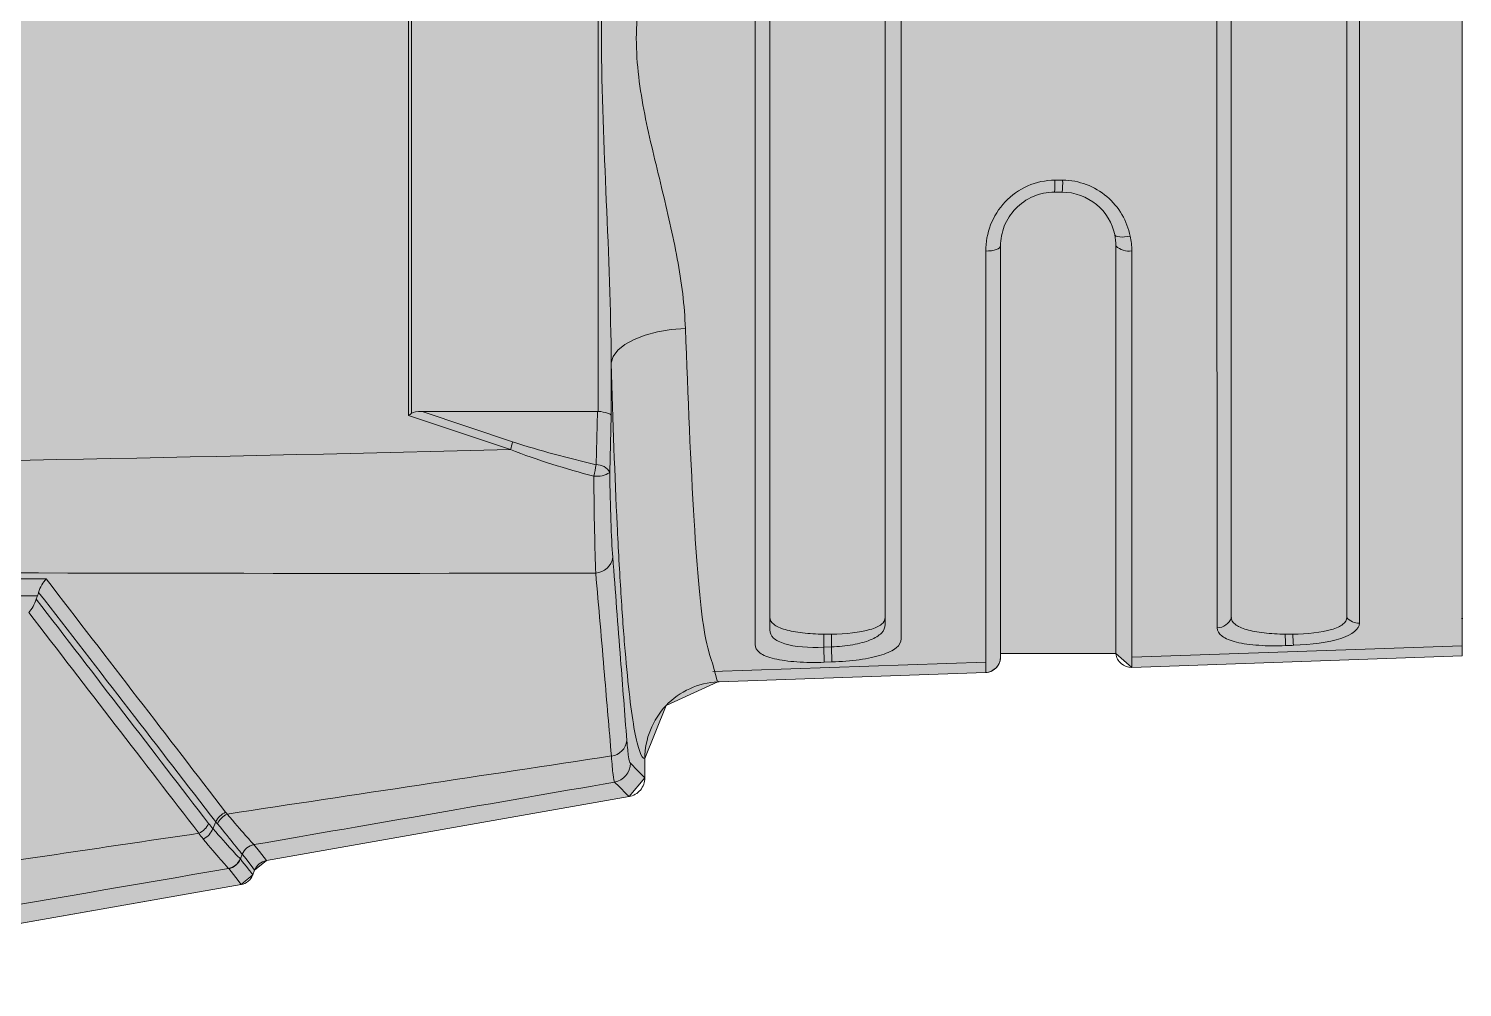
# Model space of a CAD drawing. Header units: millimetres. Extents: x 3.9 to 31.7, y 0.8 to 5.9.
# Drawn here: x 27.852 to 31.693, y 0.802 to 3.37 of the extents above; entities that cross this region are included whole.
import ezdxf

# ---------------------------------------------------------------- set-up
doc = ezdxf.new("R2010")
doc.units = ezdxf.units.MM
for name, color, linetype in [('CONN', 7, 'Continuous'), ('di', 7, 'Continuous'), ('xian', 250, 'Continuous')]:
    doc.layers.add(name, color=color, linetype=linetype)

# ---------------------------------------------------------------- blocks, each defined once
blk = doc.blocks.new('CU-AI$CU - AL')
at = {"layer": 'di', "lineweight": 0, "true_color": 0xffffff}
h = blk.add_hatch(color=7, dxfattribs=at)
h.dxf.hatch_style = 1
h.paths.add_polyline_path([(-53.827, -6.61), (-50.392, -6.73), (-50.227, -6.587), (-49.027, -6.587), (-49.027, -6.623), (-49.015, -6.683), (-48.995, -6.719), (-48.965, -6.75), (-48.932, -6.77), (-48.873, -6.783), (-46.1, -6.88), (-45.548, -7.128), (-45.327, -7.679), (-45.327, -8.082), (-45.162, -8.278), (-39.656, -9.249), (-39.329, -9.103), (-35.047, -9.859), (-22.236, -9.859), (-22.225, -9.859), (-22.217, -9.86), (-22.206, -9.862), (-22.198, -9.863), (-22.189, -9.866), (-22.183, -9.868), (-22.178, -9.869), (-22.171, -9.872), (-22.166, -9.875), (-22.159, -9.878), (-22.153, -9.882), (-22.147, -9.886), (-22.141, -9.89), (-22.135, -9.894), (-22.131, -9.899), (-22.125, -9.903), (-22.121, -9.908), (-22.117, -9.912), (-22.113, -9.916), (-22.109, -9.922), (-22.106, -9.925), (-22.104, -9.929), (-22.101, -9.933), (-21.942, -10.185), (-21.919, -10.213), (-21.909, -10.222), (-21.889, -10.239), (-21.876, -10.244), (-21.844, -10.255), (-21.807, -10.259), (-5.714, -10.259), (-5.687, -10.257), (-5.667, -10.252), (-5.645, -10.243), (-5.616, -10.225), (-5.597, -10.208), (-5.58, -10.186), (-5.57, -10.168), (-5.436, -9.885), (-4.567, -9.336), (4.913, -9.336), (5.782, -9.885), (5.916, -10.168), (5.935, -10.198), (5.951, -10.216), (5.975, -10.234), (5.993, -10.245), (6.02, -10.254), (6.06, -10.259), (22.153, -10.259), (22.18, -10.257), (22.195, -10.254), (22.217, -10.246), (22.238, -10.235), (22.26, -10.218), (22.274, -10.204), (22.288, -10.185), (22.446, -9.931), (22.456, -9.92), (22.477, -9.898), (22.498, -9.883), (22.521, -9.871), (22.543, -9.863), (22.563, -9.86), (22.582, -9.859), (35.393, -9.859), (39.675, -9.103), (40.002, -9.249), (45.508, -8.278), (45.673, -8.082), (45.673, -7.679), (45.893, -7.128), (46.446, -6.88), (49.219, -6.78), (49.245, -6.78), (49.269, -6.773), (49.293, -6.762), (49.315, -6.747), (49.335, -6.727), (49.35, -6.706), (49.363, -6.68), (49.37, -6.654), (49.373, -6.629), (49.373, -6.587), (50.573, -6.587), (50.738, -6.73), (54.173, -6.61), (54.173, 6.236), (50.738, 6.356), (50.573, 6.213), (49.373, 6.213), (49.373, 6.26), (49.37, 6.278), (49.366, 6.296), (49.355, 6.321), (49.341, 6.345), (49.328, 6.36), (49.31, 6.376), (49.283, 6.393), (49.263, 6.401), (49.242, 6.406), (49.219, 6.409), (46.446, 6.505), (45.893, 6.754), (45.673, 7.305), (45.673, 7.504), (45.508, 7.7), (41.736, 8.366), (41.614, 8.466), (41.595, 8.515), (41.474, 8.615), (35.41, 9.684), (22.385, 9.684), (22.367, 9.683), (22.356, 9.682), (22.34, 9.678), (22.324, 9.672), (22.314, 9.668), (22.296, 9.657), (22.284, 9.649), (22.273, 9.639), (22.264, 9.63), (22.258, 9.622), (22.199, 9.546), (22.194, 9.539), (22.188, 9.533), (22.181, 9.526), (22.173, 9.519), (22.166, 9.514), (22.159, 9.509), (22.152, 9.505), (22.143, 9.5), (22.136, 9.497), (22.125, 9.493), (22.117, 9.49), (22.108, 9.488), (22.095, 9.486), (22.073, 9.484), (8.362, 9.484), (8.356, 9.484), (8.34, 9.483), (8.327, 9.48), (8.315, 9.477), (8.299, 9.471), (8.282, 9.462), (8.117, 9.366), (8.101, 9.355), (8.092, 9.349), (8.081, 9.338), (8.071, 9.325), (8.064, 9.316), (8.059, 9.307), (7.978, 9.164), (7.629, 8.961), (-7.283, 8.961), (-7.632, 9.164), (-7.713, 9.307), (-7.725, 9.325), (-7.733, 9.336), (-7.74, 9.342), (-7.749, 9.351), (-7.758, 9.358), (-7.771, 9.366), (-7.936, 9.462), (-7.938, 9.464), (-7.946, 9.468), (-7.956, 9.472), (-7.962, 9.475), (-7.973, 9.478), (-7.983, 9.48), (-7.99, 9.482), (-8.001, 9.483), (-8.006, 9.484), (-8.016, 9.484), (-21.727, 9.484), (-21.73, 9.484), (-21.745, 9.485), (-21.755, 9.487), (-21.767, 9.489), (-21.774, 9.491), (-21.783, 9.494), (-21.795, 9.499), (-21.804, 9.504), (-21.814, 9.51), (-21.823, 9.516), (-21.834, 9.525), (-21.84, 9.531), (-21.847, 9.538), (-21.853, 9.546), (-21.912, 9.622), (-21.919, 9.63), (-21.926, 9.638), (-21.935, 9.646), (-21.944, 9.653), (-21.951, 9.658), (-21.96, 9.663), (-21.971, 9.669), (-21.986, 9.675), (-21.997, 9.679), (-22.007, 9.681), (-22.017, 9.683), (-22.026, 9.684), (-22.033, 9.684), (-22.039, 9.684), (-35.064, 9.684), (-41.128, 8.615), (-41.249, 8.515), (-41.268, 8.466), (-41.39, 8.366), (-45.162, 7.7), (-45.327, 7.504), (-45.327, 7.305), (-45.548, 6.754), (-46.087, 6.505), (-46.1, 6.505), (-48.873, 6.409), (-48.886, 6.408), (-48.924, 6.398), (-48.948, 6.387), (-48.982, 6.36), (-48.995, 6.344), (-49.012, 6.317), (-49.022, 6.288), (-49.026, 6.267), (-49.027, 6.249), (-49.027, 6.213), (-50.227, 6.213), (-50.392, 6.356), (-53.827, 6.236)])
at = {"layer": 'di', "color": 18, "lineweight": 0, "true_color": 0x000000}
for points in [[(-53.827, 6.236), (-50.392, 6.356), (-50.227, 6.213), (-49.027, 6.213), (-49.027, 6.249), (-49.026, 6.267), (-49.022, 6.288), (-49.012, 6.317), (-48.995, 6.344), (-48.982, 6.36), (-48.948, 6.387), (-48.924, 6.398), (-48.886, 6.408), (-48.873, 6.409), (-46.1, 6.505), (-46.087, 6.505), (-45.548, 6.754), (-45.327, 7.305), (-45.327, 7.504), (-45.162, 7.7), (-41.39, 8.366), (-41.268, 8.466), (-41.249, 8.515), (-41.128, 8.615), (-35.064, 9.684)], [(-22.236, -9.859), (-35.047, -9.859), (-39.329, -9.103), (-39.656, -9.249), (-45.162, -8.278), (-45.327, -8.082), (-45.327, -7.679), (-45.548, -7.128), (-46.1, -6.88), (-48.873, -6.783), (-48.932, -6.77), (-48.965, -6.75), (-48.995, -6.719), (-49.015, -6.683), (-49.027, -6.623), (-49.027, -6.587), (-50.227, -6.587), (-50.392, -6.73), (-53.827, -6.61), (-53.827, 6.236)]]:
    blk.add_lwpolyline(points, dxfattribs=at)
at = {"layer": 'xian', "color": 18, "lineweight": 0, "true_color": 0x000000}
for p, q in [((-41.268, 8.466), (-41.249, 8.515)), ((-45.162, 7.7), (-41.39, 8.366)), ((-41.12, 8.349), (-41.139, 8.299)), ((-40.834, 8.035), (-40.864, 7.964)), ((-45.327, 7.305), (-45.327, 7.504)), ((-48.873, 6.409), (-46.1, 6.505)), ((-46.1, 6.505), (-46.1, 6.505)), ((-46.1, 6.505), (-46.1, 6.505)), ((-53.827, 6.236), (-50.392, 6.356)), ((-46.034, 6.4), (-48.873, 6.303)), ((-47.273, 6.3), (-47.193, 6.303)), ((-47.273, 6.3), (-47.267, 6.144)), ((-47.193, 6.303), (-47.187, 6.147)), ((-50.395, 6.25), (-53.83, 6.132)), ((-49.027, 6.213), (-50.227, 6.213)), ((-50.227, 1.973), (-50.227, 6.213)), ((-47.187, 6.147), (-47.267, 6.144)), ((-47.267, 6.144), (-47.267, 6.01)), ((-47.187, 6.01), (-47.187, 6.147)), ((-52.067, 6.01), (-51.987, 6.01)), ((-47.267, 6.01), (-47.187, 6.01)), ((-52.627, -6.212), (-52.627, 5.837)), ((-51.427, 5.837), (-51.427, -6.212)), ((-44.977, 3.736), (-44.962, 4.33)), ((-44.819, 4.248), (-44.833, 3.693)), ((-43.928, 4.091), (-42.869, 3.736)), ((-43.009, 3.693), (-43.951, 4.009)), ((-44.977, 3.19), (-44.977, 3.736)), ((-42.869, 3.736), (-42.869, -3.981)), ((-44.84, 3.693), (-44.84, 0.794)), ((-43.009, 3.693), (-44.833, 3.693)), ((-42.898, -3.981), (-42.898, 3.714)), ((-49.667, 1.413), (-49.587, 1.413)), ((-49.593, 1.289), (-49.673, 1.289)), ((-44.84, 0.794), (-44.84, -3.981))]:
    blk.add_line(p, q, dxfattribs=at)
at = {"layer": 'xian', "color": 18, "lineweight": 0, "true_color": 0x000000, "flags": 128}
for points in [[(-41.128, 8.615), (-38.133, 9.143), (-35.064, 9.684)], [(-41.12, 8.349), (-41.139, 8.374), (-41.178, 8.424), (-41.214, 8.47), (-41.217, 8.474), (-41.249, 8.515)], [(-41.128, 8.615), (-41.071, 8.542), (-40.999, 8.449)], [(-41.261, 8.2), (-41.317, 8.273), (-41.39, 8.366)], [(-41.268, 8.466), (-41.249, 8.441), (-41.21, 8.39), (-41.175, 8.345), (-41.145, 8.307), (-41.14, 8.3)], [(-45.162, 7.7), (-45.141, 7.68), (-45.058, 7.596), (-45.012, 7.55)], [(-45.176, 7.354), (-45.252, 7.429), (-45.327, 7.504)], [(-46.031, 6.313), (-46.08, 6.498), (-46.1, 6.505), (-46.1, 6.505), (-46.1, 6.505)], [(-45.748, 2.83), (-45.601, 2.841), (-45.46, 2.865), (-45.329, 2.9), (-45.214, 2.945), (-45.119, 2.998), (-45.046, 3.058), (-44.998, 3.123), (-44.977, 3.19)], [(-49.027, 1.973), (-49.024, 1.983), (-49.015, 1.993), (-49.001, 2.002), (-48.982, 2.01), (-48.959, 2.017), (-48.932, 2.022), (-48.903, 2.025), (-48.873, 2.026)], [(-50.214, 1.854), (-50.219, 1.863), (-50.23, 1.871), (-50.246, 1.876), (-50.266, 1.879), (-50.29, 1.88), (-50.317, 1.879), (-50.346, 1.876), (-50.376, 1.871)]]:
    blk.add_lwpolyline(points, dxfattribs=at)
at = {"layer": 'xian', "color": 18, "lineweight": 0, "true_color": 0x000000}
for centre, radius, start, end in [((-40.968, 8.29), 0.16, 100.369, 159.0933), ((-41.289, 8.358), 0.16, 280.2602, 338.9127), ((-40.604, 7.896), 0.204, 114.3401, 155.3231), ((-41.066, 8.068), 0.204, 294.4367, 335.4861), ((-44.976, 7.353), 0.2, 100.3648, 179.8138), ((-44.957, 7.096), 0.184, 96.8835, 173.3576), ((-48.867, 6.249), 0.16, 92.0002, 179.9998), ((-57.103, 5.829), 5.039, 2.0553, 3.3916), ((-57.653, 5.807), 5.67, 2.0455, 3.2638), ((-52.753, 5.732), 0.164, 39.9155, 92.2916), ((-51.277, 5.786), 0.159, 90.8903, 161.1025), ((-44.807, 5.188), 0.187, 92.7593, 172.8339), ((-44.824, 4.103), 0.266, 83.9266, 121.33), ((-44.826, 4.402), 0.155, 207.8003, 272.3213), ((-43.925, 4.136), 0.901, 165.1227, 172.8783), ((-42.864, 3.742), 1.12, 161.8163, 166.2015), ((-50.357, 1.841), 0.185, 45.3219, 100.8726), ((-48.88, 1.315), 0.793, 172.9294, 181.9162), ((-48.8, 1.315), 0.793, 172.9301, 181.9162)]:
    blk.add_arc(centre, radius, start, end, dxfattribs=at)
for centre, major_axis, ratio, start_param, end_param in [((-44.778, 3.736), (0.2, -0.003), 0.229187, 3.196858, 4.399021), ((-42.836, 3.736), (0.2, 0.144), 0.078989, 1.680175, 1.830317), ((-44.767, 4.179), (0.079, 0.485), 0.387712, 3.170563, 3.204639), ((-44.154, 4.179), (1.269, -0.448), 0.14782, 5.886505, 6.18516)]:
    blk.add_ellipse(centre, major_axis=major_axis, ratio=ratio, start_param=start_param, end_param=end_param, dxfattribs=at)
for points in [[(-40.997, 8.448), (-39.018, 8.789), (-37.041, 9.129), (-35.065, 9.467)], [(-41.249, 8.515), (-41.229, 8.567), (-41.182, 8.606), (-41.128, 8.615)], [(-41.39, 8.366), (-41.335, 8.375), (-41.288, 8.414), (-41.268, 8.466)], [(-40.999, 8.449), (-41.053, 8.44), (-41.1, 8.4), (-41.12, 8.349)], [(-40.999, 8.449), (-40.999, 8.449), (-40.998, 8.448), (-40.997, 8.448)], [(-41.139, 8.299), (-41.159, 8.248), (-41.206, 8.209), (-41.26, 8.199)], [(-45.012, 7.55), (-43.76, 7.768), (-42.51, 7.984), (-41.261, 8.2)], [(-41.26, 8.199), (-41.26, 8.199), (-41.261, 8.2), (-41.261, 8.2)], [(-40.733, 8.142), (-40.778, 8.121), (-40.816, 8.079), (-40.834, 8.034)], [(-40.733, 8.141), (-40.717, 8.123), (-40.702, 8.103), (-40.688, 8.082)], [(-40.688, 8.082), (-40.118, 7.342), (-39.528, 6.576), (-38.918, 5.785)], [(-40.864, 7.964), (-40.883, 7.922), (-40.922, 7.883), (-40.966, 7.863)], [(-40.864, 7.964), (-40.272, 7.196), (-39.658, 6.4), (-39.021, 5.576)], [(-38.995, 5.646), (-39.614, 6.451), (-40.212, 7.229), (-40.789, 7.981)], [(-40.982, 7.882), (-42.313, 7.681), (-43.646, 7.48), (-44.979, 7.278)], [(-40.966, 7.863), (-40.972, 7.869), (-40.977, 7.876), (-40.982, 7.882)], [(-39.1, 5.437), (-39.745, 6.275), (-40.367, 7.083), (-40.966, 7.863)], [(-46.087, 6.506), (-46.092, 6.506), (-46.096, 6.506), (-46.1, 6.505)], [(-50.392, 6.356), (-50.392, 6.356), (-50.392, 6.35), (-50.392, 6.339)], [(-38.995, 5.646), (-38.98, 5.7), (-38.95, 5.751), (-38.918, 5.785)], [(-39.021, 5.576), (-39.036, 5.522), (-39.067, 5.47), (-39.1, 5.437)], [(-39.021, 5.576), (-39.018, 5.589), (-39.013, 5.6), (-39.008, 5.611)], [(-39.008, 5.611), (-39.003, 5.622), (-38.999, 5.634), (-38.995, 5.646)], [(-35.047, 5.36), (-38.307, 5.374), (-41.565, 5.384), (-44.816, 5.375)], [(-44.796, 4.368), (-44.504, 4.289), (-44.213, 4.202), (-43.928, 4.091)], [(-43.951, 4.009), (-44.238, 4.105), (-44.528, 4.18), (-44.819, 4.248)], [(-43.928, 4.091), (-40.968, 4.164), (-38.007, 4.222), (-35.047, 4.27)], [(-50.376, 1.871), (-50.387, 1.921), (-50.392, 1.972), (-50.392, 2.023)], [(-50.214, 1.854), (-50.223, 1.894), (-50.227, 1.933), (-50.227, 1.973)]]:
    blk.add_open_spline(points, degree=3, dxfattribs=at)
for points, knots in [([(-35.068, 8.918), (-36.047, 8.772), (-37.026, 8.626), (-38.005, 8.48), (-38.11, 8.465), (-38.215, 8.449), (-38.32, 8.433), (-39.109, 8.316), (-39.898, 8.199), (-40.688, 8.082)], [0, 0, 0, 0, 0.003753137, 0.003753137, 0.003753137, 0.004156574, 0.004156574, 0.004156574, 0.007181168, 0.007181168, 0.007181168, 0.007181168]), ([(-40.997, 8.448), (-40.988, 8.439), (-40.959, 8.407), (-40.867, 8.301), (-40.807, 8.23), (-40.733, 8.142)], [0, 0, 0, 0, 0.5, 0.5, 1, 1, 1, 1]), ([(-41.14, 8.3), (-41.14, 8.3), (-41.139, 8.299), (-41.139, 8.299), (-41.139, 8.299), (-41.139, 8.299), (-41.139, 8.299)], [0, 0, 0, 0, 0.00001629611, 0.00001629611, 0.00001629611, 0.00001635611, 0.00001635611, 0.00001635611, 0.00001635611]), ([(-41.139, 8.299), (-41.131, 8.29), (-41.103, 8.257), (-41.014, 8.147), (-40.954, 8.073), (-40.881, 7.983)], [0, 0, 0, 0, 0.5, 0.5, 1, 1, 1, 1]), ([(-41.118, 8.347), (-41.119, 8.348), (-41.12, 8.349), (-41.12, 8.349), (-41.12, 8.349), (-41.12, 8.349), (-41.12, 8.349)], [0, 0, 0, 0, 0.0000430798, 0.0000430798, 0.0000430798, 0.0000431398, 0.0000431398, 0.0000431398, 0.0000431398]), ([(-40.834, 8.034), (-40.912, 8.122), (-40.976, 8.196), (-41.075, 8.304), (-41.107, 8.337), (-41.118, 8.347)], [0, 0, 0, 0, 0.5, 0.5, 1, 1, 1, 1]), ([(-40.982, 7.882), (-41.059, 7.972), (-41.123, 8.045), (-41.219, 8.156), (-41.25, 8.189), (-41.26, 8.199)], [0, 0, 0, 0, 0.5, 0.5, 1, 1, 1, 1]), ([(-40.881, 7.983), (-40.875, 7.977), (-40.87, 7.971), (-40.864, 7.964), (-40.864, 7.964), (-40.864, 7.964), (-40.864, 7.964)], [0, 0, 0, 0, 0.00004837328, 0.00004837328, 0.00004837328, 0.00004843328, 0.00004843328, 0.00004843328, 0.00004843328]), ([(-40.789, 7.981), (-40.804, 8), (-40.819, 8.018), (-40.834, 8.035), (-40.834, 8.035), (-40.834, 8.035), (-40.834, 8.035)], [0, 0, 0, 0, 0.000134472, 0.000134472, 0.000134472, 0.000134532, 0.000134532, 0.000134532, 0.000134532]), ([(-45.327, 7.504), (-45.327, 7.551), (-45.31, 7.596), (-45.25, 7.668), (-45.208, 7.692), (-45.162, 7.7)], [0, 0, 0, 0, 0.5, 0.5, 1, 1, 1, 1]), ([(-45.012, 7.55), (-45.007, 7.542), (-45.002, 7.515), (-44.99, 7.424), (-44.985, 7.359), (-44.979, 7.278)], [0, 0, 0, 0, 0.5, 0.5, 1, 1, 1, 1]), ([(-45.139, 7.117), (-45.145, 7.188), (-45.151, 7.245), (-45.163, 7.324), (-45.17, 7.347), (-45.176, 7.354)], [0, 0, 0, 0, 0.5, 0.5, 1, 1, 1, 1]), ([(-45.327, 7.305), (-45.327, 7.203), (-45.346, 7.102), (-45.422, 6.914), (-45.478, 6.827), (-45.617, 6.68), (-45.702, 6.62), (-45.885, 6.536), (-45.987, 6.511), (-46.087, 6.506)], [0, 0, 0, 0, 0.25, 0.25, 0.5, 0.5, 0.75, 0.75, 1, 1, 1, 1]), ([(-45.327, 7.305), (-45.309, 7.304), (-45.291, 7.279), (-45.255, 7.182), (-45.237, 7.111), (-45.203, 6.923), (-45.186, 6.805), (-45.153, 6.526), (-45.137, 6.366), (-45.106, 6.006), (-45.092, 5.806), (-45.071, 5.476), (-45.064, 5.361), (-45.051, 5.123), (-45.045, 5.001), (-45.014, 4.37), (-44.994, 3.809), (-44.977, 3.19)], [0, 0, 0, 0, 0.125, 0.125, 0.25, 0.25, 0.375, 0.375, 0.5, 0.5, 0.625, 0.625, 0.6875, 0.6875, 0.75, 0.75, 1, 1, 1, 1]), ([(-44.979, 7.278), (-44.955, 6.997), (-44.931, 6.715), (-44.907, 6.434), (-44.877, 6.081), (-44.847, 5.728), (-44.816, 5.375)], [0, 0, 0, 0, 0.001876644, 0.001876644, 0.001876644, 0.004229969, 0.004229969, 0.004229969, 0.004229969]), ([(-44.993, 5.211), (-45.02, 5.565), (-45.047, 5.918), (-45.074, 6.272), (-45.096, 6.553), (-45.118, 6.835), (-45.139, 7.117)], [0, 0, 0, 0, 0.002353221, 0.002353221, 0.002353221, 0.004229789, 0.004229789, 0.004229789, 0.004229789]), ([(-50.392, 6.172), (-50.392, 6.242), (-50.392, 6.359), (-50.392, 6.356), (-50.392, 6.356)], [0, 0, 0, 0, 0.595934, 1, 1, 1, 1]), ([(-50.392, 6.356), (-50.351, 6.357), (-50.311, 6.343), (-50.251, 6.29), (-50.231, 6.253), (-50.227, 6.213)], [0, 0, 0, 0, 0.5, 0.5, 1, 1, 1, 1]), ([(-48.873, 6.409), (-48.873, 6.409), (-48.873, 6.383), (-48.873, 6.28), (-48.873, 6.202), (-48.873, 5.998), (-48.873, 5.872), (-48.873, 5.574), (-48.873, 5.399), (-48.873, 5.01), (-48.873, 4.796), (-48.873, 4.33), (-48.873, 4.077), (-48.873, 3.535), (-48.873, 3.249), (-48.873, 2.656), (-48.873, 2.347), (-48.873, 2.026)], [0, 0, 0, 0, 0.125, 0.125, 0.25, 0.25, 0.375, 0.375, 0.5, 0.5, 0.625, 0.625, 0.75, 0.75, 0.875, 0.875, 1, 1, 1, 1]), ([(-47.993, 6.061), (-47.993, 6.094), (-47.975, 6.125), (-47.908, 6.181), (-47.856, 6.205), (-47.726, 6.247), (-47.646, 6.264), (-47.468, 6.289), (-47.371, 6.297), (-47.273, 6.3)], [0, 0, 0, 0, 0.25, 0.25, 0.5, 0.5, 0.75, 0.75, 1, 1, 1, 1]), ([(-47.193, 6.303), (-47.094, 6.307), (-46.997, 6.305), (-46.82, 6.293), (-46.74, 6.282), (-46.608, 6.251), (-46.557, 6.23), (-46.489, 6.179), (-46.473, 6.15), (-46.473, 6.117)], [0, 0, 0, 0, 0.25, 0.25, 0.5, 0.5, 0.75, 0.75, 1, 1, 1, 1]), ([(-45.748, 2.83), (-45.776, 3.538), (-45.828, 4.875), (-45.933, 6.038), (-46.004, 6.237), (-46.031, 6.313)], [0, 0, 0, 0, 0.4102829, 0.7746648, 1, 1, 1, 1]), ([(-52.759, 5.896), (-52.759, 5.959), (-52.691, 6.015), (-52.44, 6.095), (-52.26, 6.12), (-52.073, 6.127)], [0, 0, 0, 0, 0.5, 0.5, 1, 1, 1, 1]), ([(-52.073, 6.127), (-52.058, 6.127), (-52.043, 6.128), (-52.028, 6.129), (-52.016, 6.129), (-52.004, 6.13), (-51.993, 6.13)], [0, 0, 0, 0, 0.0000562698, 0.0000562698, 0.0000562698, 0.0001000768, 0.0001000768, 0.0001000768, 0.0001000768]), ([(-51.993, 6.13), (-51.896, 6.134), (-51.801, 6.133), (-51.626, 6.121), (-51.545, 6.11), (-51.416, 6.078), (-51.365, 6.057), (-51.297, 6.006), (-51.279, 5.977), (-51.279, 5.945)], [0, 0, 0, 0, 0.25, 0.25, 0.5, 0.5, 0.75, 0.75, 1, 1, 1, 1]), ([(-50.392, 2.023), (-50.392, 2.28), (-50.392, 3.216), (-50.392, 4.397), (-50.392, 5.191), (-50.392, 5.581), (-50.392, 5.965), (-50.392, 6.087), (-50.392, 6.172)], [0, 0, 0, 0, 0.121485, 0.443181, 0.6363, 0.684348, 0.780911, 1, 1, 1, 1]), ([(-49.027, 1.973), (-49.027, 2.599), (-49.027, 3.176), (-49.027, 3.967), (-49.027, 4.215), (-49.027, 4.671), (-49.027, 4.88), (-49.027, 5.261), (-49.027, 5.432), (-49.027, 5.724), (-49.027, 5.847), (-49.027, 6.046), (-49.027, 6.123), (-49.027, 6.224), (-49.027, 6.249), (-49.027, 6.249)], [0, 0, 0, 0, 0.25, 0.25, 0.375, 0.375, 0.5, 0.5, 0.625, 0.625, 0.75, 0.75, 0.875, 0.875, 1, 1, 1, 1]), ([(-47.267, 6.144), (-47.344, 6.141), (-47.419, 6.133), (-47.558, 6.108), (-47.62, 6.092), (-47.722, 6.051), (-47.761, 6.027), (-47.814, 5.972), (-47.827, 5.942), (-47.827, 5.91)], [0, 0, 0, 0, 0.25, 0.25, 0.5, 0.5, 0.75, 0.75, 1, 1, 1, 1]), ([(-46.627, 5.966), (-46.627, 5.998), (-46.64, 6.026), (-46.692, 6.076), (-46.732, 6.096), (-46.885, 6.143), (-47.034, 6.154), (-47.187, 6.147)], [0, 0, 0, 0, 0.25, 0.25, 0.5, 0.5, 1, 1, 1, 1]), ([(-46.473, 6.117), (-46.473, 6.003), (-46.473, 5.863), (-46.473, 5.538), (-46.473, 5.354), (-46.473, 4.943), (-46.473, 4.715), (-46.473, 4.219), (-46.473, 3.956), (-46.473, 3.399), (-46.473, 3.105), (-46.473, 2.487), (-46.473, 2.168), (-46.473, 1.517), (-46.473, 1.184), (-46.473, 0.674), (-46.473, 0.502), (-46.473, 0.158), (-46.473, -0.013), (-46.473, -0.526), (-46.473, -0.866), (-46.473, -1.544), (-46.473, -1.884), (-46.473, -2.537), (-46.473, -2.853), (-46.473, -3.466), (-46.473, -3.765), (-46.473, -4.326), (-46.473, -4.589), (-46.473, -5.08), (-46.473, -5.309), (-46.473, -5.726), (-46.473, -5.912), (-46.473, -6.239), (-46.473, -6.378), (-46.473, -6.492)], [0, 0, 0, 0, 0.0625, 0.0625, 0.125, 0.125, 0.1875, 0.1875, 0.25, 0.25, 0.3125, 0.3125, 0.375, 0.375, 0.4375, 0.4375, 0.46875, 0.46875, 0.5, 0.5, 0.5625, 0.5625, 0.625, 0.625, 0.6875, 0.6875, 0.75, 0.75, 0.8125, 0.8125, 0.875, 0.875, 0.9375, 0.9375, 1, 1, 1, 1]), ([(-53.827, 6.043), (-53.827, 6.002), (-53.827, 5.874), (-53.827, 4.903), (-53.827, 3.294), (-53.827, 1.254), (-53.827, -0.938), (-53.827, -3.053), (-53.827, -4.823), (-53.827, -6.055), (-53.827, -6.328), (-53.827, -6.447)], [0, 0, 0, 0, 0.056358, 0.177617, 0.298826, 0.420051, 0.541332, 0.662559, 0.783768, 0.905021, 1, 1, 1, 1]), ([(-52.627, 5.837), (-52.627, 5.863), (-52.614, 5.887), (-52.56, 5.929), (-52.52, 5.948), (-52.366, 5.994), (-52.219, 6.01), (-52.067, 6.01)], [0, 0, 0, 0, 0.25, 0.25, 0.5, 0.5, 1, 1, 1, 1]), ([(-51.987, 6.01), (-51.911, 6.01), (-51.837, 6.006), (-51.699, 5.99), (-51.637, 5.978), (-51.535, 5.948), (-51.494, 5.929), (-51.441, 5.887), (-51.427, 5.863), (-51.427, 5.837)], [0, 0, 0, 0, 0.25, 0.25, 0.5, 0.5, 0.75, 0.75, 1, 1, 1, 1]), ([(-47.993, -6.435), (-47.993, -6.321), (-47.993, -6.182), (-47.993, -5.859), (-47.993, -5.676), (-47.993, -5.268), (-47.993, -5.041), (-47.993, -4.551), (-47.993, -4.29), (-47.993, -3.738), (-47.993, -3.447), (-47.993, -2.834), (-47.993, -2.519), (-47.993, -1.874), (-47.993, -1.545), (-47.993, -1.04), (-47.993, -0.869), (-47.993, -0.53), (-47.993, -0.36), (-47.993, 0.147), (-47.993, 0.485), (-47.993, 1.156), (-47.993, 1.492), (-47.993, 2.138), (-47.993, 2.451), (-47.993, 3.059), (-47.993, 3.355), (-47.993, 3.91), (-47.993, 4.171), (-47.993, 4.658), (-47.993, 4.885), (-47.993, 5.298), (-47.993, 5.484), (-47.993, 5.809), (-47.993, 5.947), (-47.993, 6.061)], [0, 0, 0, 0, 0.0625, 0.0625, 0.125, 0.125, 0.1875, 0.1875, 0.25, 0.25, 0.3125, 0.3125, 0.375, 0.375, 0.4375, 0.4375, 0.46875, 0.46875, 0.5, 0.5, 0.5625, 0.5625, 0.625, 0.625, 0.6875, 0.6875, 0.75, 0.75, 0.8125, 0.8125, 0.875, 0.875, 0.9375, 0.9375, 1, 1, 1, 1]), ([(-47.827, 5.837), (-47.827, 5.863), (-47.814, 5.887), (-47.76, 5.929), (-47.72, 5.948), (-47.566, 5.994), (-47.419, 6.01), (-47.267, 6.01)], [0, 0, 0, 0, 0.25, 0.25, 0.5, 0.5, 1, 1, 1, 1]), ([(-47.187, 6.01), (-47.111, 6.01), (-47.037, 6.006), (-46.899, 5.99), (-46.837, 5.978), (-46.735, 5.948), (-46.694, 5.929), (-46.641, 5.887), (-46.627, 5.863), (-46.627, 5.837)], [0, 0, 0, 0, 0.25, 0.25, 0.5, 0.5, 0.75, 0.75, 1, 1, 1, 1]), ([(-46.627, -6.341), (-46.627, -6.117), (-46.627, -5.803), (-46.627, -5.195), (-46.627, -4.971), (-46.627, -4.493), (-46.627, -4.236), (-46.627, -3.689), (-46.627, -3.397), (-46.627, -2.799), (-46.627, -2.49), (-46.627, -1.852), (-46.627, -1.521), (-46.627, -0.858), (-46.627, -0.526), (-46.627, -0.025), (-46.627, 0.143), (-46.627, 0.478), (-46.627, 0.647), (-46.627, 1.145), (-46.627, 1.47), (-46.627, 2.106), (-46.627, 2.418), (-46.627, 3.023), (-46.627, 3.31), (-46.627, 3.854), (-46.627, 4.111), (-46.627, 4.595), (-46.627, 4.818), (-46.627, 5.22), (-46.627, 5.4), (-46.627, 5.718), (-46.627, 5.855), (-46.627, 5.966)], [0, 0, 0, 0, 0.125, 0.125, 0.1875, 0.1875, 0.25, 0.25, 0.3125, 0.3125, 0.375, 0.375, 0.4375, 0.4375, 0.5, 0.5, 0.53125, 0.53125, 0.5625, 0.5625, 0.625, 0.625, 0.6875, 0.6875, 0.75, 0.75, 0.8125, 0.8125, 0.875, 0.875, 0.9375, 0.9375, 1, 1, 1, 1]), ([(-52.759, -6.27), (-52.76, -6.046), (-52.76, -5.733), (-52.761, -5.13), (-52.761, -4.909), (-52.761, -4.436), (-52.761, -4.183), (-52.762, -3.643), (-52.762, -3.355), (-52.762, -2.765), (-52.762, -2.461), (-52.762, -1.833), (-52.762, -1.507), (-52.762, -0.85), (-52.762, -0.519), (-52.762, 0.145), (-52.762, 0.477), (-52.762, 1.127), (-52.762, 1.447), (-52.762, 2.076), (-52.762, 2.387), (-52.762, 2.978), (-52.762, 3.26), (-52.761, 3.799), (-52.761, 4.057), (-52.761, 4.533), (-52.761, 4.751), (-52.76, 5.15), (-52.76, 5.331), (-52.76, 5.648), (-52.76, 5.784), (-52.759, 5.896)], [0, 0, 0, 0, 0.125, 0.125, 0.1875, 0.1875, 0.25, 0.25, 0.3125, 0.3125, 0.375, 0.375, 0.4375, 0.4375, 0.5, 0.5, 0.5625, 0.5625, 0.625, 0.625, 0.6875, 0.6875, 0.75, 0.75, 0.8125, 0.8125, 0.875, 0.875, 0.9375, 0.9375, 1, 1, 1, 1]), ([(-51.279, 5.945), (-51.279, 5.718), (-51.279, 5.403), (-51.279, 4.795), (-51.279, 4.572), (-51.279, 4.095), (-51.279, 3.84), (-51.278, 3.296), (-51.278, 3.006), (-51.278, 2.411), (-51.278, 2.105), (-51.278, 1.472), (-51.278, 1.143), (-51.278, 0.481), (-51.278, 0.147), (-51.278, -0.522), (-51.278, -0.857), (-51.278, -1.512), (-51.278, -1.834), (-51.278, -2.469), (-51.278, -2.782), (-51.278, -3.377), (-51.278, -3.662), (-51.279, -4.205), (-51.279, -4.466), (-51.279, -4.945), (-51.279, -5.165), (-51.279, -5.567), (-51.279, -5.75), (-51.279, -6.069), (-51.279, -6.206), (-51.279, -6.319)], [0, 0, 0, 0, 0.125, 0.125, 0.1875, 0.1875, 0.25, 0.25, 0.3125, 0.3125, 0.375, 0.375, 0.4375, 0.4375, 0.5, 0.5, 0.5625, 0.5625, 0.625, 0.625, 0.6875, 0.6875, 0.75, 0.75, 0.8125, 0.8125, 0.875, 0.875, 0.9375, 0.9375, 1, 1, 1, 1]), ([(-47.827, 5.91), (-47.827, 5.687), (-47.827, 5.374), (-47.827, 4.771), (-47.827, 4.549), (-47.827, 4.075), (-47.827, 3.821), (-47.827, 3.279), (-47.827, 2.99), (-47.827, 2.397), (-47.827, 2.091), (-47.827, 1.46), (-47.827, 1.132), (-47.827, 0.477), (-47.827, 0.147), (-47.827, -0.348), (-47.827, -0.514), (-47.827, -0.846), (-47.827, -1.012), (-47.827, -1.506), (-47.827, -1.828), (-47.827, -2.457), (-47.827, -2.765), (-47.827, -3.364), (-47.827, -3.649), (-47.827, -4.188), (-47.827, -4.443), (-47.827, -4.922), (-47.827, -5.144), (-47.827, -5.543), (-47.827, -5.721), (-47.827, -6.037), (-47.827, -6.173), (-47.827, -6.285)], [0, 0, 0, 0, 0.125, 0.125, 0.1875, 0.1875, 0.25, 0.25, 0.3125, 0.3125, 0.375, 0.375, 0.4375, 0.4375, 0.5, 0.5, 0.53125, 0.53125, 0.5625, 0.5625, 0.625, 0.625, 0.6875, 0.6875, 0.75, 0.75, 0.8125, 0.8125, 0.875, 0.875, 0.9375, 0.9375, 1, 1, 1, 1]), ([(-37.872, 5.608), (-38.081, 5.609), (-38.291, 5.609), (-38.5, 5.61), (-38.669, 5.61), (-38.839, 5.611), (-39.008, 5.611)], [0, 0, 0, 0, 0.000800255, 0.000800255, 0.000800255, 0.001447917, 0.001447917, 0.001447917, 0.001447917]), ([(-44.816, 5.375), (-44.812, 5.257), (-44.807, 5.11), (-44.8, 4.764), (-44.798, 4.572), (-44.796, 4.368)], [0, 0, 0, 0, 0.5, 0.5, 1, 1, 1, 1]), ([(-35.047, 5.425), (-35.743, 5.427), (-36.44, 5.429), (-37.136, 5.431), (-37.339, 5.432), (-37.542, 5.432), (-37.744, 5.433), (-38.188, 5.434), (-38.63, 5.435), (-39.073, 5.437), (-39.082, 5.437), (-39.091, 5.437), (-39.1, 5.437)], [0, 0, 0, 0, 0.002658156, 0.002658156, 0.002658156, 0.003432388, 0.003432388, 0.003432388, 0.005124457, 0.005124457, 0.005124457, 0.00515807, 0.00515807, 0.00515807, 0.00515807]), ([(-44.962, 4.33), (-44.964, 4.509), (-44.968, 4.678), (-44.978, 4.98), (-44.985, 5.109), (-44.993, 5.211)], [0, 0, 0, 0, 0.5, 0.5, 1, 1, 1, 1]), ([(-44.977, 3.19), (-44.974, 2.628), (-44.95, 2.066), (-44.902, 0.94), (-44.875, 0.377), (-44.875, -0.752), (-44.902, -1.315), (-44.95, -2.441), (-44.974, -3.003), (-44.977, -3.564)], [0, 0, 0, 0, 0.25, 0.25, 0.5, 0.5, 0.75, 0.75, 1, 1, 1, 1]), ([(-45.748, -3.204), (-45.741, -2.965), (-45.709, -2.724), (-45.619, -2.236), (-45.561, -1.989), (-45.44, -1.485), (-45.376, -1.232), (-45.274, -0.718), (-45.238, -0.456), (-45.238, 0.083), (-45.275, 0.345), (-45.376, 0.859), (-45.44, 1.112), (-45.561, 1.614), (-45.619, 1.862), (-45.709, 2.35), (-45.741, 2.591), (-45.748, 2.83)], [0, 0, 0, 0, 0.125, 0.125, 0.25, 0.25, 0.375, 0.375, 0.5, 0.5, 0.625, 0.625, 0.75, 0.75, 0.875, 0.875, 1, 1, 1, 1]), ([(-48.873, 2.026), (-48.873, 1.934), (-48.89, 1.841), (-48.957, 1.667), (-49.009, 1.584), (-49.14, 1.445), (-49.22, 1.387), (-49.398, 1.309), (-49.494, 1.289), (-49.593, 1.289)], [0, 0, 0, 0, 0.25, 0.25, 0.5, 0.5, 0.75, 0.75, 1, 1, 1, 1]), ([(-49.587, 1.413), (-49.511, 1.413), (-49.436, 1.428), (-49.297, 1.488), (-49.234, 1.532), (-49.132, 1.638), (-49.092, 1.701), (-49.04, 1.833), (-49.027, 1.903), (-49.027, 1.973)], [0, 0, 0, 0, 0.25, 0.25, 0.5, 0.5, 0.75, 0.75, 1, 1, 1, 1]), ([(-49.673, 1.289), (-49.842, 1.289), (-50.006, 1.352), (-50.259, 1.567), (-50.343, 1.713), (-50.376, 1.871)], [0, 0, 0, 0, 0.5, 0.5, 1, 1, 1, 1]), ([(-50.214, 1.854), (-50.189, 1.736), (-50.123, 1.624), (-49.927, 1.461), (-49.799, 1.413), (-49.667, 1.413)], [0, 0, 0, 0, 0.5, 0.5, 1, 1, 1, 1])]:
    blk.add_open_spline(points, degree=3, knots=knots, dxfattribs=at)
blk = doc.blocks.new('CU-AI')
at = {"layer": 'CONN'}
blk.add_point((31.6918, 1.7901), dxfattribs=at)
at = {"xscale": 0.2575510235454518, "yscale": 0.2575510235454518, "zscale": 0.2575510235454518, "rotation": 180}
blk.add_blockref('CU-AI$CU - AL', (17.8286, 3.2961), dxfattribs=at)

msp = doc.modelspace()

# ---------------------------------------------------------------- block references
msp.add_blockref('CU-AI', (0, 0))

doc.saveas('drawing.dxf')
